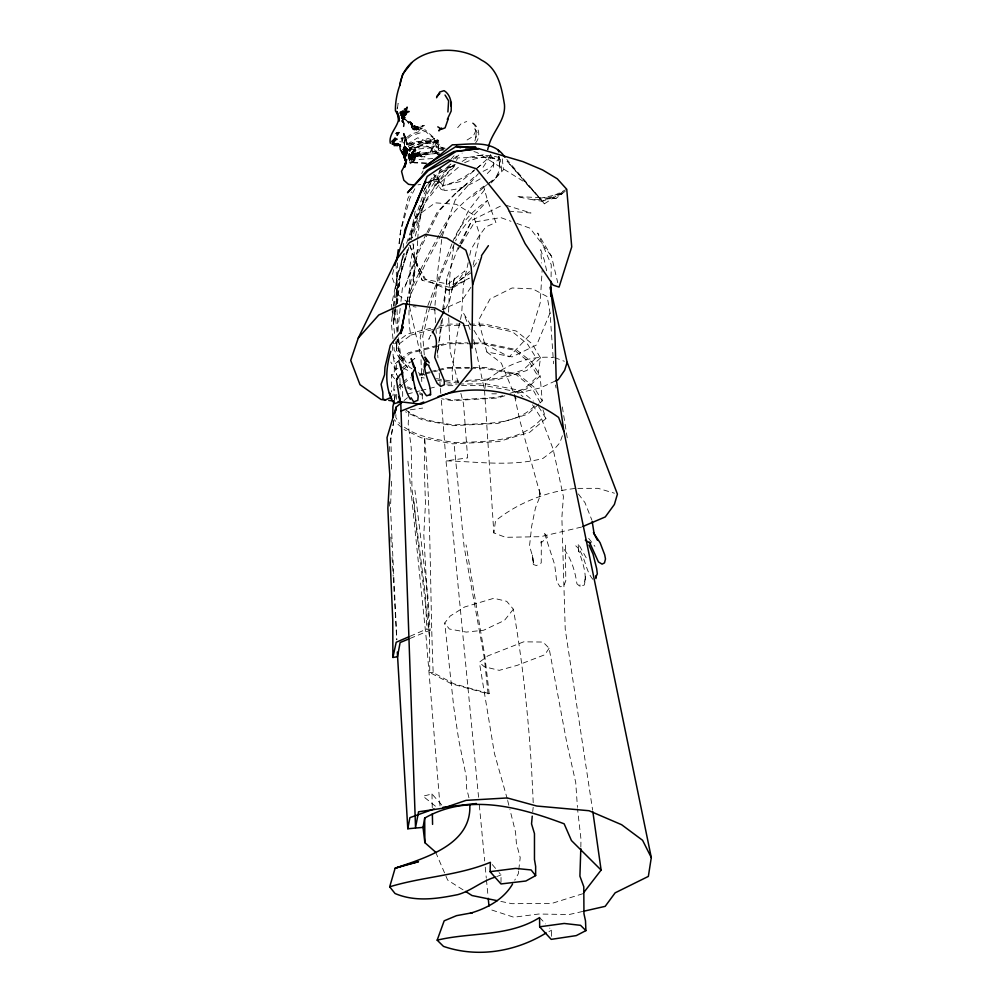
<?xml version="1.0" encoding="UTF-8"?>
<svg xmlns="http://www.w3.org/2000/svg" width="1002" height="1002" viewBox="0 0 1002 1002"><rect width="100%" height="100%" fill="white"/><g stroke="black" fill="none" stroke-linecap="round" stroke-linejoin="round"><path stroke-width="0.75" stroke-dasharray="5 3.75" d="M533.202 802.74C530.622 737.998 524.509 673.181 513.375 609.203L506.711 601.313L493.836 598.282L464.602 606.999L450.199 616.03L444.738 622.993L453.781 707.262L458.803 740.365L466.231 776.45L466.544 787.998L469.625 800.523M404.495 145.252L404.532 140.944L404.558 143.787M501 882.449L501.05 874.921L499.121 872.617M397.418 262.862L396.955 305.021L396.178 266.206M404.482 145.378L404.532 140.944M409.567 301.84L410.056 265.242L414.202 242.246M551.087 276.79L551.263 264.753L537.686 233.053L551.488 256.224L557.751 282.727M565.391 545.201L565.792 580.897L563.638 586.245L560.043 586.771L556.711 581.686L554.707 564.765L544.099 532.049L547.393 537.322L540.905 542.996L541.318 539.602L541.23 562.949L536.471 565.566L533.552 564.589L532.538 562.773L532.601 554.645L533.552 564.589L532.663 556.711L529.532 545.927L531.736 525.875L535.456 508.001L540.416 495.151L539.151 488.613L539.84 497.067L540.416 495.151L519.725 420.101L514.139 393.736L516.105 398.946M580.834 847.103L580.985 839.325L577.54 808.927M398.909 377.516L396.454 374.435L396.642 364.553M420.139 153.857L415.129 156.174L414.139 160.971L409.267 160.608L414.026 158.566L415.98 154.897L420.139 153.857L412.561 157.327L408.165 156.763L415.116 157.627L415.454 159.293L414.139 160.971L409.968 163.84L409.267 160.608L410.068 157.427L420.602 154.108L411.722 156.537M395.89 414.527L395.815 417.458L399.547 423.533M395.965 306.487L393.598 323.258L394.049 307.802M394.375 399.485L394.688 389.29M409.455 156.6L413.1 156.951L415.091 158.329L412.148 158.604L410.068 157.427L414.465 157.627L415.116 156.876L408.165 156.763L415.116 157.627L409.455 159.293L415.93 159.18L411.409 154.483L415.316 148.822L418.585 155.222L425.061 156.901L420.602 156.5L417.972 154.158L418.373 152.504L420.289 151.615L414.077 157.539L408.503 155.698L410.444 157.126L414.527 157.276M396.579 399.322L396.842 392.283M389.515 506.173L389.69 501.701M391.557 481.286L390.492 507.851L396.892 639.589M418.585 155.222L421.98 157.001L420.615 155.974L414.603 156.826L411.396 154.007L415.316 148.822M487.899 147.407L487.774 150.049L488.437 147.206M490.391 154.471L493.71 159.857L493.322 167.397L485.782 175.087M551.376 936.306L551.714 930.207L549.685 928.102M408.891 411.371L408.202 423.833L411.221 447.769L411.985 488.826L425.224 593.622L426.852 628.98L430.096 630.208L427.741 594.837L414.928 490.228M417.646 240.643C417.609 272.268 404.019 303.443 410.87 335.094L396.767 345.74L396.366 350.049L403.368 360.457L401.188 360.545L407.576 367.521L400.838 357.526L398.596 338.225M417.746 239.102L418.047 234.506C421.328 207.351 424.422 173.772 455.284 164.466L435.958 184.681L425.449 201.164L411.346 239.603M394.249 385.369L392.909 395.777M412.123 124.336L411.409 122.707L411.484 124.699C413.651 133.754 408.353 116.019 411.809 124.436L416.582 127.73L418.911 127.417L418.498 129.007L417.571 127.179L413.187 128.356L411.822 126.59L410.995 122.394L417.02 128.982L419.35 130.247L422.155 128.331L416.644 126.164L416.769 128.118L418.498 129.007L421.366 129.045L409.793 124.912L405.384 119.075L408.528 122.119L410.782 122.081L411.947 123.547L411.471 127.104L413.25 129.609L416.281 130.748L417.571 127.179L411.809 124.436L410.394 121.906L408.528 122.119L403.443 118.775L412.235 123.509L411.471 127.104L412.887 128.995L421.366 129.045M403.368 360.457L396.767 345.74L397.506 336.534M396.366 350.049L397.255 339.54M426.414 163.401L414.427 162.9L409.542 160.808L409.831 158.203L430.497 151.678M402.528 255.485L397.418 303.631M403.192 247.982L403.606 243.473M475.812 137.712L476.276 131.487L474.81 128.795L477.228 132.527L474.372 142.722M399.297 243.549L400.462 231.662L407.877 198.496L411.509 191.933M443.698 310.958L447.18 276.903L458.941 245.252L471.491 221.104M532.713 811.708L533.177 807.286M397.731 330.798L400.274 307.601M400.95 301.414L402.466 287.486M441.431 320.101L437.598 353.192L437.962 357.789M518.623 871.089L518.31 873.744L514.715 880.182M518.773 869.761L520.213 857.649L516.406 843.521L515.542 832.073L509.905 809.503M393.147 307.764L391.331 323.195L393.097 339.703M393.323 306.224L396.416 280.009L403.743 253.569M393.598 323.258L398.746 280.272L408.979 246.83M398.971 243.674L400.462 231.662L409.818 198.584L415.329 187.825M441.744 239.453L437.523 272.707L434.718 308.892L435.607 322.644M397.493 108.216L398.107 103.444L397.093 108.917M453.743 246.179L449.911 274.448L448.545 313.626M442.721 309.605L447.18 276.903M410.782 122.081L410.845 124.837L412.31 124.348L410.995 122.394M581.561 527.052L540.679 536.684L505.509 537.31L493.836 532.901L495.539 520.802C518.347 502.528 547.355 491.256 576.275 488.362M396.178 304.971L400.7 272.957L394.137 304.721L397.343 335.019M415.993 150.3L412.273 152.204L411.396 154.007L417.621 154.496L421.792 156.287L419.487 155.836L418.373 152.504L415.993 150.3L413.813 150.287L414.415 151.452L412.336 153.732L411.597 154.083L411.283 153.243C414.803 148.121 420.013 144.488 426.614 145.854L434.38 149.749L438.35 153.945M442.608 318.498L437.598 353.192L437.398 350.136M509.968 393.335L524.522 388.763L537.874 376.063L540.516 357.939L532.112 343.836L516.218 331.023L484.955 324.147L466.406 324.122M393.849 420.665L390.868 438.625L391.682 470.477M393.811 420.64L389.553 446.028L389.765 453.58M498.645 156.525L498.132 159.594L490.567 167.685L479.758 172.958M484.805 388.713L486.12 381.01C504.382 365.404 528.868 355.071 553.167 357.576M411.396 154.007L412.862 156.087L416.318 156.525L414.252 154.421L411.647 155.197L411.02 156.713L412.561 157.327L417.057 155.034L410.444 157.126M415.216 211.071L411.346 231.687L412.16 237.599M419.35 130.247L417.483 127.667L412.887 128.995L411.471 127.104L411.885 123.259L411.897 127.617M407.1 301.615L411.121 280.172L415.141 269.663L413.45 282.213L414.615 259.418L409.405 243.849M468.172 262.649L463.438 284.768L461.646 314.027L456.549 337.899L452.09 371.053L452.628 381.349L458.691 380.948M469.763 255.272L471.028 249.373L479.332 235.57L485.832 226.853L495.902 222.494L487.536 200.5L483.841 187.098L489.765 182.564M473.157 265.079L479.983 235.357L473.044 214.528L456.373 204.333L435.194 202.842L415.742 216.87L410.469 239.353L424.297 198.283M406.862 301.978L408.628 294.413L424.009 262.574L438.876 235.357M394.588 399.385L396.266 392.308M409.192 150.55L412.937 146.054L407.864 150.262M427.115 308.616L420.214 337.298L421.654 353.831M429.783 307.063L422.731 336.321L424.297 355.009M393.736 269.613L391.857 276.615L398.633 295.127L407.062 301.827M415.304 236.121L423.733 204.383L442.032 181.162L460.87 165.205M407.363 249.598L398.746 280.272L409.029 246.843M408.578 301.652L410.695 294.375L426.063 262.662L439.891 237.073M402.303 140.944L403.28 137.813L400.161 137.813L402.303 140.944L402.04 138.764L400.161 137.813M412.198 126.352L416.92 127.467L416.669 128.243L415.179 128.106L412.198 126.352L414.577 125.726L416.281 130.748M404.495 253.556L398.333 272.256L391.531 304.858L392.007 309.468M406.599 243.298L422.255 197.294L433.302 178.005L441.869 169.288M456.611 160.545L457.501 157.928L475.061 157.414L489.439 157.064L500.399 159.318L501.664 170.603L494.512 178.945L490.955 181.663M439.352 154.984L431.524 149.786L438.2 140.242L435.156 138.351L430.397 152.091L409.73 158.604M424.021 197.319L408.766 240.605C418.435 212.537 427.04 179.671 455.284 164.466L437.937 173.809M430.134 305.597L441.105 274.561L455.033 242.246M442.132 236.434L455.196 200.099L478.405 173.622M562.385 435.72L559.83 442.796L552.603 451.113L542.871 458.478C511.17 466.857 478.255 461.684 446.003 460.857L441.156 397.631M440.905 167.221L433.603 188.664L450.925 163.952M427.841 305.597L452.002 243.674M452.578 242.246C459.179 224.936 472.318 210.783 487.536 200.5C476.313 213.439 462.473 224.724 455.647 240.843M550.048 312.95L536.759 344.838L512.085 356.912L486.822 351.927L478.518 320.389L489.978 299.084L512.072 287.975L532.688 288.852L547.167 296.605L550.048 312.95L553.58 363.764M412.31 124.348L411.822 126.59M430.572 335.369L428.793 339.29L430.96 335.332M460.344 245.014L458.415 249.135L460.732 245.252M460.995 243.636L471.967 220.252L502.328 205.222M454.758 238.726L468.548 210.52L485.795 188.188M426.326 233.792L417.396 251.54L404.62 287.787L419.412 250.375L427.578 234.105M427.015 232.426L437.323 211.948L455.772 192.898L466.995 183.667L457.025 192.083L439.139 211.059L428.255 232.752M440.617 235.733L447.168 223.609M475.574 142.948C481.286 136.36 479.069 125.751 471.266 121.893L474.735 125.237L476.413 129.496L473.22 136.285L464.715 141.432M439.615 233.992C448.921 213.727 466.256 199.16 483.828 186.184M445.364 308.967L449.51 301.389L454.683 276.84L451.802 290.167L464.966 270.878L447.944 284.142L425.549 279.22L414.615 259.418L422.18 280.335L449.147 287.223L471.454 272.519M421.667 173.546L423.12 170.916M411.258 124.586L412.235 123.509M461.509 243.962L474.647 221.981L500.75 217.584L510.995 221.304M423.094 191.958L432.213 177.605L424.385 189.077M483.089 167.284L490.191 156.375L475.249 169.789M549.096 648.244L544.812 654.744L517.27 665.328L499.247 670.351L484.229 666.718L479.357 662.259L487.786 655.922L523.708 641.819L543.046 642.057L549.096 648.244L566.856 743.008L575.724 782.474L577.44 807.374M470.927 287.286L461.684 300.876L442.533 309.468M473.645 266.945L478.856 259.43M438.099 140.656L431.424 150.2L439.239 155.398L438.099 140.656L427.691 141.758L415.104 141.57L406.825 145.077M565.191 191.269L556.085 198.333L532.951 199.824L516.731 196.592L556.085 198.333M412.999 152.254L414.615 150.225L415.467 151.164L412.999 152.254L415.266 150.976M513.375 609.203L504.419 620.451L483.665 630.233L466.281 632.099L449.322 628.993L444.738 622.993M409.204 151.59L410.908 150.763L409.48 150.287L435.156 138.351M403.568 369.55L410.407 362.06M455.447 158.667L458.164 155.485L462.147 153.118M457.676 127.667L461.383 123.359L466.732 121.543M450.775 159.493L455.509 154.058M417.057 155.034C413.663 155.698 410.532 158.967 411.897 162.65L409.442 162.161C418.999 158.692 411.897 158.203 414.077 156.425L415.454 159.293M454.42 166.407L445.376 175.738L443.498 184.08L444.061 190.367C457.25 190.505 469.925 185.32 480.935 178.381M491.093 182.953L495.326 178.744L499.923 169.25L498.996 156.512L499.647 165.856M413.839 156.988L415.98 154.897M473.933 342.897L484.705 342.935L516.356 349.648L531.949 362.185L540.103 375.95L526.351 389.052L513.437 393.085M457.025 192.083L476.125 175.375M540.516 357.939L526.827 370.515L497.919 379.533L465.191 381.674M538.851 403.981L527.528 414.302L498.032 423.37L452.653 425.7L422.293 419.863L405.534 411.835M539.99 402.942L542.257 400.888L540.103 375.95M534.517 405.998C513.65 426.952 480.284 422.719 453.255 425.061C436.146 421.441 416.469 420.477 403.267 407.576M469.612 271.517L448.946 290.142L446.166 289.929L469.249 278.168L448.946 290.142L424.41 279.257L415.216 259.769L412.974 243.511M446.767 167.559L452.14 162.75M399.209 387.523L402.591 384.58M403.731 383.603L410.507 377.729M397.042 387.273L401.752 383.227M402.929 382.213L408.816 377.165M453.217 159.105L456.712 156.137M472.856 196.455L487.423 184.381M542.996 409.78L545.977 418.56L529.682 432.3L498.683 441.606L452.503 443.823L421.178 437.774L404.006 429.532M532.513 404.808L541.568 418.811C519.524 443.135 484.016 441.419 453.956 442.583C436.609 439.139 417.771 437.436 403.242 426.364M407.814 138.326L411.108 135.708L425.324 131.325L438.287 142.196L428.418 142.497L415.767 147.357L409.856 148.622L412.937 146.054M411.521 361.133L414.853 358.353L411.271 361.046M404.057 400.537L407.476 397.694M401.226 360.77L410.369 353.205L448.307 343.686L471.529 343.761M474.071 170.741L461.17 181.312L442.095 186.121L454.257 182.001L464.289 176.966L474.823 169.789M399.159 360.457L394.387 364.365L394.249 374.61L391.481 374.798L391.569 391.907M400.349 359.48L408.678 352.641L437.273 345.465M406.536 137.65L410.92 134.168L425.136 129.784L435.043 138.752M411.622 153.456L415.567 152.968L411.647 155.197L411.283 153.243L416.256 154.295L412.611 154.997L411.409 154.483L411.283 153.243M476.952 168.136L482.288 164.015M402.04 138.764L403.28 137.813M409.355 149.047L410.645 148.058L408.803 149.26M394.663 343.761L407.351 334.054L432.851 327.779M488.613 183.479L495.765 178.043L503.455 169.764L502.215 158.153L490.579 155.485L475.436 155.535M401.714 368.222L410.081 361.935M422.28 126.841L424.522 125.35L419.675 125.588L422.28 126.841L422.18 125.676M544.362 203.819L566.744 189.278L542.32 201.277L532.951 199.824L563.625 193.248L542.32 201.277L507.087 161.209L544.362 203.819L542.32 201.277M462.122 161.497L468.548 157.414L483.44 154.746L493.71 159.857M414.252 154.421L416.519 153.043L419.813 153.807L420.615 155.974L419.487 155.836M406.937 144.301L417.684 137.813L427.691 141.758M409.906 147.77L425.236 141.019L435.231 140.305M414.603 156.826L411.647 155.197L416.256 156.863L417.796 155.999L412.862 156.087M420.589 155.385L418.448 155.924L412.912 155.047L413.701 156.412L419.813 153.807M432.789 158.554L414.69 159.731L411.521 158.541L409.142 153.657L410.119 154.421L409.229 154.421L412.047 155.072L413.2 154.533C423.445 154.709 434.517 152.517 444.049 148.409M548.946 931.559L551.714 930.207M555.459 380.91L540.291 387.924L514.89 393.849M410.131 636.232L426.852 628.98M409.768 145.453L428.017 138.489L438.287 142.196M432.1 142.798L438.2 140.242M410.106 638.424L430.096 630.208M409.943 154.508L415.016 155.022L409.943 154.508L410.77 154.433M496.704 876.587L501.05 874.921M412.887 128.995L415.179 128.106M403.956 119.639L405.246 119.163M464.59 162.712C475.424 157.752 488.149 154.746 499.159 160.683L499.51 164.19L499.334 157.164M427.641 182.477L431.361 181.375L425.913 182.627L430.472 181.562L440.141 181.525L436.947 177.016L438.763 182.264L440.316 182.602L442.771 185.257L438.325 179.922L435.319 178.481L433.716 174.235L437.974 177.529L438.738 185.696L441.055 189.353L444.061 190.367M564.201 549.522C571.641 559.229 575.148 571.679 576.939 583.815L579.983 586.395L584.304 585.005C587.435 573.031 581.799 561.07 578.492 549.722L578.592 552.528L578.192 543.497L586.471 558.252M502.691 395.627L496.867 397.456L452.653 400.036L443.56 398.345M582.863 893.709L551.851 903.403L511.997 903.691L500.161 901.274M504.82 395.777L497.643 398.019L452.052 400.675L441.619 398.758M411.409 154.483L414.44 154.759M410.87 335.094L435.72 328.719M437.173 328.343L448.871 325.349L470.301 325.425M419.224 374.523L423.683 373.395M425.161 373.02L429.62 371.892M431.11 371.517L437.06 370.001M438.538 369.625L447.456 367.371L485.143 367.371L518.109 374.134L533.841 386.935L542.257 400.888M419.5 375.449L423.996 374.31M425.487 373.934L437.473 370.89M438.976 370.515L447.969 368.235L469.199 368.235M407.501 393.986L419.575 390.93M421.078 390.555L437.686 386.359M438.776 345.089L447.794 342.822L467.784 342.884M438.851 326.301L447.844 324.084L460.219 324.109M441.744 805.069L431.987 793.985L422.994 796.177L436.196 806.823M409.856 148.622L410.544 148.459M415.129 156.174L411.246 156.4L412.786 157.364L415.116 156.876M582.676 911.457L569.174 914.525L538.738 914.024L513.75 917.218L489.277 909.202M489.189 693.634L453.693 683.715L433.19 672.605C429.795 594.023 431.336 515.266 424.585 436.897L424.297 468.46L425.474 503.442L423.808 534.83L429.607 639.364L429.758 672.505L451.414 683.777L488.074 693.872L489.189 693.634L484.83 656.072L466.068 544.9M413.701 156.412L418.473 156.199M438.989 152.204L424.71 155.135L414.289 155.323M443.823 150.037L420.489 153.319M409.655 143.399L435.544 141.32L443.936 149.035M408.428 145.152L435.732 142.86L443.072 149.611M410.319 409.793L422.694 408.09M417.984 184.831L420.64 184.493M397.869 368.623L395.302 368.886L390.755 362.035M445.151 148.271L435.958 145.941L409.755 148.133L408.353 146.217M436.521 153.569L408.378 155.586L415.542 154.533L408.378 155.586L414.615 156.976M409.943 149.674L436.146 147.482L444.024 149.486M466.281 380.447L496.629 378.468L523.219 369.976L536.095 357.852L527.678 344.325L512.711 331.95L484.066 325.487L471.829 325.437M458.966 382.075L451.176 382.589L437.711 380.297M411.02 123.559L411.947 123.547M446.729 384.079L457.288 384.017M458.791 384.004L485.92 383.841L520.639 390.504L533.44 401.101M447.869 385.682L455.472 385.645M461.546 385.62L484.329 385.519L517.145 391.757L523.057 396.779M413.25 129.609L415.367 129.596M577.828 488.362L598.056 488.325L614.439 493.209M470.715 368.235L484.367 368.235L516.343 374.786L531.624 387.348L541.017 403.931M491.844 393.824L496.453 393.824M473.082 343.761L483.916 343.799L514.602 350.287L529.72 362.599L537.874 376.063M429.758 672.505L433.19 672.605M426.514 162.988L414.527 162.487L409.643 160.395L407.651 154.02M414.39 125.738L416.068 126.515L416.769 128.118L422.155 128.331M411.246 156.4L412.699 156.475M417.972 154.158L419.249 155.423M508.728 211.134L530.997 212.988L505.146 204.984M414.077 157.539L415.116 157.627M399.723 141.695L402.817 141.971L404.708 144.163M412.912 155.047L414.152 156.262L418.448 155.924L416.519 153.043M417.358 152.367L418.373 152.504L418.598 154.208M415.229 128.732L417.02 128.982M413.087 306.612L416.055 307.063M430.898 309.33L435.344 310.006M415.88 126.916L417.571 127.179L416.769 128.118L414.69 126.452M436.434 378.618L443.798 379.858M445.264 380.109L452.628 381.349M421.253 377.516L424.247 378.017M473.896 151.578L476.852 152.429L525.449 182.602L540.855 199.298L506.849 159.493M407.927 155.886L409.505 156.425M416.92 127.467L418.247 128.481M407.814 154.609L409.154 155.097L408.728 154.195M516.844 223.421L530.02 228.205L551.488 256.224M554.695 357.601L564.364 361.271M435.958 145.941L438.099 146.831L439.239 155.398M411.597 154.083L413.049 155.736M414.69 127.004L416.394 127.717M407.589 386.772L413.012 389.415M419.8 392.721L422.518 394.049M406.799 387.636L413.813 391.081M419.437 393.836L422.243 395.214M411.546 155.122L414.077 156.425M412.21 152.166L413.751 154.083M403.305 368.022L410.206 371.679M414.152 156.262L415.091 156.775M592.921 579.356C584.73 570.176 585.619 554.62 575.774 545.827M411.972 368.749L409.442 367.17L402.829 357.213M418.322 372.694L424.66 376.639L424.096 374.047M463.037 889.839L447.643 880.069L445.364 874.771M486.822 351.927L501.326 363.125L515.516 397.518M401.689 427.516L397.03 423.47L394.462 419.613M399.497 384.042L402.629 387.148L402.704 399.598M539.564 917.556L545.639 923.882M392.358 345.515L393.272 356.912L398.17 362.448M492.32 864.588L498.144 871.477M391.481 374.798L394.738 378.894M588.688 538.375L594.9 546.34M578.367 493.948L584.93 502.566L591.819 519.975M400.324 359.255L394.237 350.212L393.26 341.206M538.575 406.637L545.977 418.56M470.79 325.124L463.6 313.363L470.201 329.858M473.984 330.347L481.16 342.108L509.216 356.887L530.434 334.267L540.178 302.98L542.132 270.377M409.092 153.995L411.521 158.541L409.104 153.494M435.67 852.201L444.788 873.443M541.568 418.811L553.154 449.197L563.4 496.591L561.871 517.646L565.228 629.294L592.645 810.255M409.918 245.315L422.18 280.335M562.36 406.937L567.746 441.093M408.365 157.051L409.542 160.808M458.19 382.902L450.186 351.464L448.608 315.142M460.87 393.373L463.538 403.844L467.646 457.889L446.003 460.857L478.568 797.254M507.275 798.97L494.412 753.379L479.357 662.259M507.651 800.473L509.53 808M409.505 306.424L420.214 353.593M546.654 270.79L544.337 260.232L540.717 249.698L541.631 263M422.957 368.861L423.808 372.757M473.645 339.603L484.216 388.763M395.84 341.444L396.767 345.74M555.446 385.006L556.06 387.962M411.91 124.085L412.123 125.2M418.723 153.381L418.974 154.696M393.272 356.912L396.454 374.435M412.336 153.732L412.436 154.433M429.532 637.059L416.582 530.108L413.626 497.418M488.074 693.872L484.354 658.114L464.051 546.315L453.956 442.583M392.17 311.008L394.926 337.148M407.927 461.158L426.163 637.836L440.128 807.186M479.319 805.019L484.667 861.006M485.256 867.218L486.296 878.103M486.446 879.656L488.087 896.765M439.189 373.107L440.291 386.897M440.417 388.438L441.03 396.091M484.53 390.254L493.836 532.901M436.008 328.756L436.308 333.34M390.805 537.147L391.381 546.516M392.045 557.45L393.197 576.188M393.285 577.753L396.742 639.877M396.992 309.706L397.982 331.537M398.27 337.774L399.259 359.605M421.015 359.756L421.767 381.587M422.205 394.062L422.418 400.299M399.911 378.318L400.286 389.239M579.945 584.805L579.983 586.395M431.987 793.985L432.25 807.662M404.345 139.391L404.37 142.246M585.619 576.977L584.404 582.901L585.619 576.977M434.567 179.909L430.484 180.673L439.853 179.095L434.567 179.909M439.064 180.473L437.235 178.945L439.314 181.412L439.064 180.473"/><path stroke-width="1.5" d="M495.251 877.151C481.787 880.921 471.378 890.828 457.876 894.611C436.997 898.857 415.316 902.138 395.038 893.508L389.69 886.808C422.844 876.662 458.052 875.735 490.391 862.296L490.091 871.677L500.987 883.952L525.875 881.008L535.644 875.598L535.657 866.429L534.467 859.528L534.467 833.601L531.536 823.894L532.25 816.129M410.332 399.297C403.881 388.713 402.817 376.276 400.65 364.427M402.503 376.752L402.516 372.731M472.017 348.057L472.618 284.818L471.078 266.532L465.855 250.162L446.754 238.075L425.399 234.393L409.392 242.622L396.341 259.806L358.265 338.062L350.7 360.394L359.994 384.68L381.073 399.51L385.695 400.048M551.025 281.299L550.799 296.341L550.624 292.296M392.734 417.045L392.909 406.474L394.249 400.813M451.313 102.367L451.176 111.047L447.305 119.413M580.809 848.656L579.908 876.161L583.79 886.72L583.953 913.699L585.506 920.901L585.907 930.62L576.263 935.605L551.213 939.362L539.665 926.8L539.564 917.556C508.615 937.108 471.391 931.96 437.173 940.164L444.174 920.825L456.536 915.653L472.255 912.772L470.214 913.373M414.628 367.834C417.258 377.516 420.013 387.962 426.576 395.777L430.572 394.65C431.06 383.841 423.683 374.034 424.61 362.974L424.397 367.458L426.514 364.315L421.504 355.009M396.003 410.131L396.078 407.2L401.777 402.441M392.358 144.037L392.22 141.169L397.155 139.228L394.976 138.263L394.788 140.944L392.358 144.037L398.859 144.463L400.261 145.353M404.808 153.932L404.307 157.903L405.309 159.806L404.082 155.974L405.284 152.329L407.639 150.563L404.082 155.974M469.788 804.606C472.03 844.699 425.224 857.737 395.126 868.208L389.69 886.808M404.733 158.617L404.745 155.21L407.163 152.993L407.088 151.966L404.37 157.301L405.56 160.12L404.733 158.617L405.434 158.303L405.284 160.019L404.733 158.617L406.136 161.948L406.035 160.771L405.322 160.934M413.976 185.007L408.528 184.33L403.844 180.247L401.539 171.342L406.048 162.8L404.871 166.557L405.422 162.537M404.132 237.474L404.808 229.972L419.162 196.73M396.917 260.207L398.232 249.686M403.631 126.415L404.069 123.371M447.907 111.961L448.62 100.839L445.038 95.04M397.456 133.592L397.18 135.37L398.821 132.615L396.253 133.404L398.821 132.615M550.499 289.603L550.374 286.923L554.62 322.631L556.185 378.518L563.913 431.486L651.3 857.574L648.357 876.412L615.14 892.832L605.183 906.347L584.179 911.119M395.089 413.187L396.078 407.2L387.022 437.636L389.816 474.873L387.862 508.202L392.759 619.95L392.897 657.45L397.468 656.761L400.111 642.545L408.678 639.013M435.67 852.201L424.873 842.657L423.032 827.376L424.698 818.083C468.748 792.87 519.813 807.236 564.139 823.807L571.453 840.553L601.112 870.074L583.778 892.519M423.032 827.376L407.801 828.767L409.881 817.657L434.029 809.002M403.017 119.551L401.852 116.883L403.017 119.551L401.702 117.66L403.418 114.053L401.151 113.351L403.981 116.37L404.132 118.123L402.24 116.107L403.981 116.37M402.09 114.128L403.768 116.47L400.813 112.863L402.053 113.74L403.768 116.47L402.053 113.74L400.174 113.026L403.142 113.689L406.549 111.66L406.461 113.051L400.412 111.961L401.752 113.514L404.069 111.485L404.395 113.702L402.766 115.656L403.756 117.585L404.37 113.364L400.174 113.026L404.395 113.702L409.217 111.56L402.366 110.984L403.142 113.689L404.37 113.364L405.422 115.217L402.766 115.656L401.702 117.66L403.831 118.637M400.675 333.403L406.787 303.118M400.675 333.39L406.825 302.829M411.684 62.813L402.691 74.161L399.735 85.546C404.883 48.359 454.82 41.833 481.499 60.133C498.345 68.574 501.601 87.775 504.457 104.496C505.897 120.791 491.581 132.214 488.437 147.206M595.965 578.63L596.077 575.586M392.897 657.45L396.203 642.269L408.741 636.834M406.399 110.07L407.15 107.114L406.161 108.654L404.345 109.256L406.399 110.07L406.161 108.654M399.735 85.546C397.255 92.096 395.164 102.442 395.427 110.846L398.583 115.756L398.946 121.28L396.792 111.397C404.169 122.92 387.736 131.876 390.317 143.261M404.871 166.557L405.322 164.754L404.645 167.321M394.851 265.417L408.954 219.689L425.662 181.162L415.68 204.295M390.793 351.289C386.208 366.632 384.48 383.954 391.557 399.034L389.452 392.784L391.632 399.209M550.975 290.417L567.132 362.323L564.69 370.201L558.227 379.633L555.459 380.91M405.372 153.281L404.407 152.755L404.808 151.477L407.714 149.586L405.359 149.924L404.457 151.001L406.524 152.955M472.618 284.818L481.611 256.625M405.422 115.217L406.461 113.051L402.553 118.612L401.702 117.66L402.917 115.155L401.952 113.314L401.013 115.105L402.917 115.155M400.838 333.566L403.192 326.79L400.662 331.812L390.292 345.277L384.943 367.358L384.568 374.786L381.098 384.305L382.789 392.058L383.002 399.172L385.632 399.848L390.705 397.569M448.282 118.699L445.088 127.855L441.669 129.195M406.774 159.569L404.407 166.269L406.048 162.8M403.255 149.536L407.864 150.262L406.712 151.239L404.62 150.651L403.255 149.536L404.144 147.244L405.309 146.893L407.138 149.285L403.205 151.452L406.086 155.636M407.714 149.586L405.359 149.924L406.762 149.686L404.457 151.001L406.223 151.239L405.697 152.542L404.407 152.755M404.908 156.675L407.163 152.993M416.456 202.391L427.165 176.477L450.211 160.996M396.792 379.545L397.919 376.952M595.676 577.49L597.317 573.87L596.666 568.597L593.059 554.131L589.001 545.025M396.191 145.44L397.168 143.499L394.087 145.628L400.249 145.127L395.777 145.052L395.577 144.413L398.257 143.737L395.777 145.052M432.401 332.702L443.924 311.609M436.571 97.758L439.753 92.021L444.099 90.656C449.397 93.837 451.451 100.538 451.251 106.437M512.561 884.052C503.643 899.345 487.122 908.326 470.564 913.135M481.461 255.673L488.412 245.653M396.792 144.138L397.218 145.528L398.095 144.564L400.575 146.33L398.859 144.463L397.218 145.528L394.512 144.25L393.135 142.547L394.826 140.13M407.263 151.214L405.898 153.143L406.023 155.786M402.766 115.656L403.418 114.053L401.013 115.105M403.33 153.719L407.626 149.624L404.758 149.273L404.758 154.358L403.33 153.719L405.359 155.172M405.296 152.73L406.9 151.001L404.044 154.007L406.449 151.415M358.265 338.062L378.769 315.004L403.28 303.694L435.244 308.002L463.362 323.496L470.414 345.001L471.829 369.137L454.532 390.655L421.053 404.207L397.994 401.501M394.976 138.263L392.22 141.169L393.135 142.547M441.632 128.018L438.889 130.874L440.191 128.306L437.799 126.841M436.734 96.43L439.865 93.499M425.286 166.971L452.378 144.802C470.214 144.601 493.51 139.316 504.895 157.276M402.842 372.744L399.685 375.061L396.466 380.034L399.911 400.524M402.24 114.316L404.37 113.364L403.418 114.053L404.983 114.378M401.702 117.66L403.217 116.658M546.178 932.925C515.817 951.712 477.616 958.15 443.473 946.376L437.173 940.164M582.951 526.451L605.283 516.932L614.389 504.457L617.42 494.111L567.132 362.323M423.821 402.002L401.038 411.07L415.529 827.539L418.548 811.795L443.16 808.176L466.08 800.36L507.288 797.943L536.771 806.034L589.051 810.731L621.603 824.696L642.57 840.29L651.3 857.574M394.35 403.606L399.898 402.065L399.385 396.579L399.898 402.065M438.074 396.617C478.255 381.887 524.597 393.26 558.615 417.421L563.913 431.486M404.808 151.477L406.223 151.239M539.665 926.8L564.201 923.456L580.546 925.322L585.907 930.62M490.091 871.677L515.579 868.396L531.11 869.949L535.644 875.598M442.959 807.299L476.451 803.516M404.257 113.877L403.267 113.602M465.667 147.82L475.925 147.281L456.135 146.467L425.587 165.543L423.445 168.624L453.781 151.515L478.818 148.647L522.919 161.623L542.57 169.939L557.275 178.782L566.744 189.278L571.729 246.88L559.078 287.086L553.104 285.132L525.123 243.686L507.413 207.414L476.351 168.774L448.645 159.894L428.267 170.616L407.501 192.76L427.015 170.465L455.86 151.552L478.818 148.647L456.135 146.467L460.569 147.745M407.751 149.398L406.674 149.373L406.712 151.239L404.733 153.419L403.781 153.143M388.763 400.412L393.373 400.95M407.138 149.285L405.86 149.06L405.309 146.893M497.192 900.673L472.017 895.537L465.604 891.467M402.24 116.107L404.795 117.459M429.557 394.35L430.572 394.65M426.514 364.315L428.931 365.279M585.318 540.178L590.479 543.334M403.205 151.452L405.697 152.404L405.622 149.674L406.85 149.01L404.144 147.244L404.758 149.273L406.524 148.459M403.756 117.146L404.833 117.973M405.81 159.907L404.307 157.903M402.528 371.391L401.288 370.151L398.834 360.745M403.581 114.579L404.294 115.33M404.933 153.82L405.572 154.684M429.244 362.887L424.998 357.088L426.827 361.559M391.607 399.685L394.262 403.405M403.343 154.872L400.337 149.624L399.948 147.018M432.338 331.462C438.926 338.914 435.845 348.583 434.68 357.263L444.187 380.334L444.4 384.705L440.755 386.409L437.21 383.378L428.856 366.168M589.477 542.17L598.444 561.947L602.089 564.151L604.494 562.886L605.484 558.966L604.732 554.895L600.085 542.721L594.148 533.866L592.169 521.366M411.083 397.781L413.701 401.915L417.809 400.299L418.222 396.04L415.016 388.05L415.229 388.751L411.922 373.107L412.699 380.322L412.912 372.631L415.179 367.972L413.613 366.92L411.183 358.541L415.179 368.573M593.422 532.463L597.367 540.078M406.298 139.954L403.668 133.617L407.2 144.526L406.887 142.973M398.859 144.463L399.234 145.428M401.627 151.077L402.616 153.682M498.194 149.974L498.883 151.953M592.858 811.795L601.112 870.074M488.237 898.318L488.976 906.096M407.801 828.767L397.318 652.077M400.712 401.714L401.038 411.07M432.363 813.749L432.576 824.383M424.698 818.083L424.873 842.657M406.161 864.826L395.126 868.208L418.485 861.695L406.161 864.826M402.779 120.916L401.827 120.916L403.505 122.607L402.779 120.916"/></g></svg>
